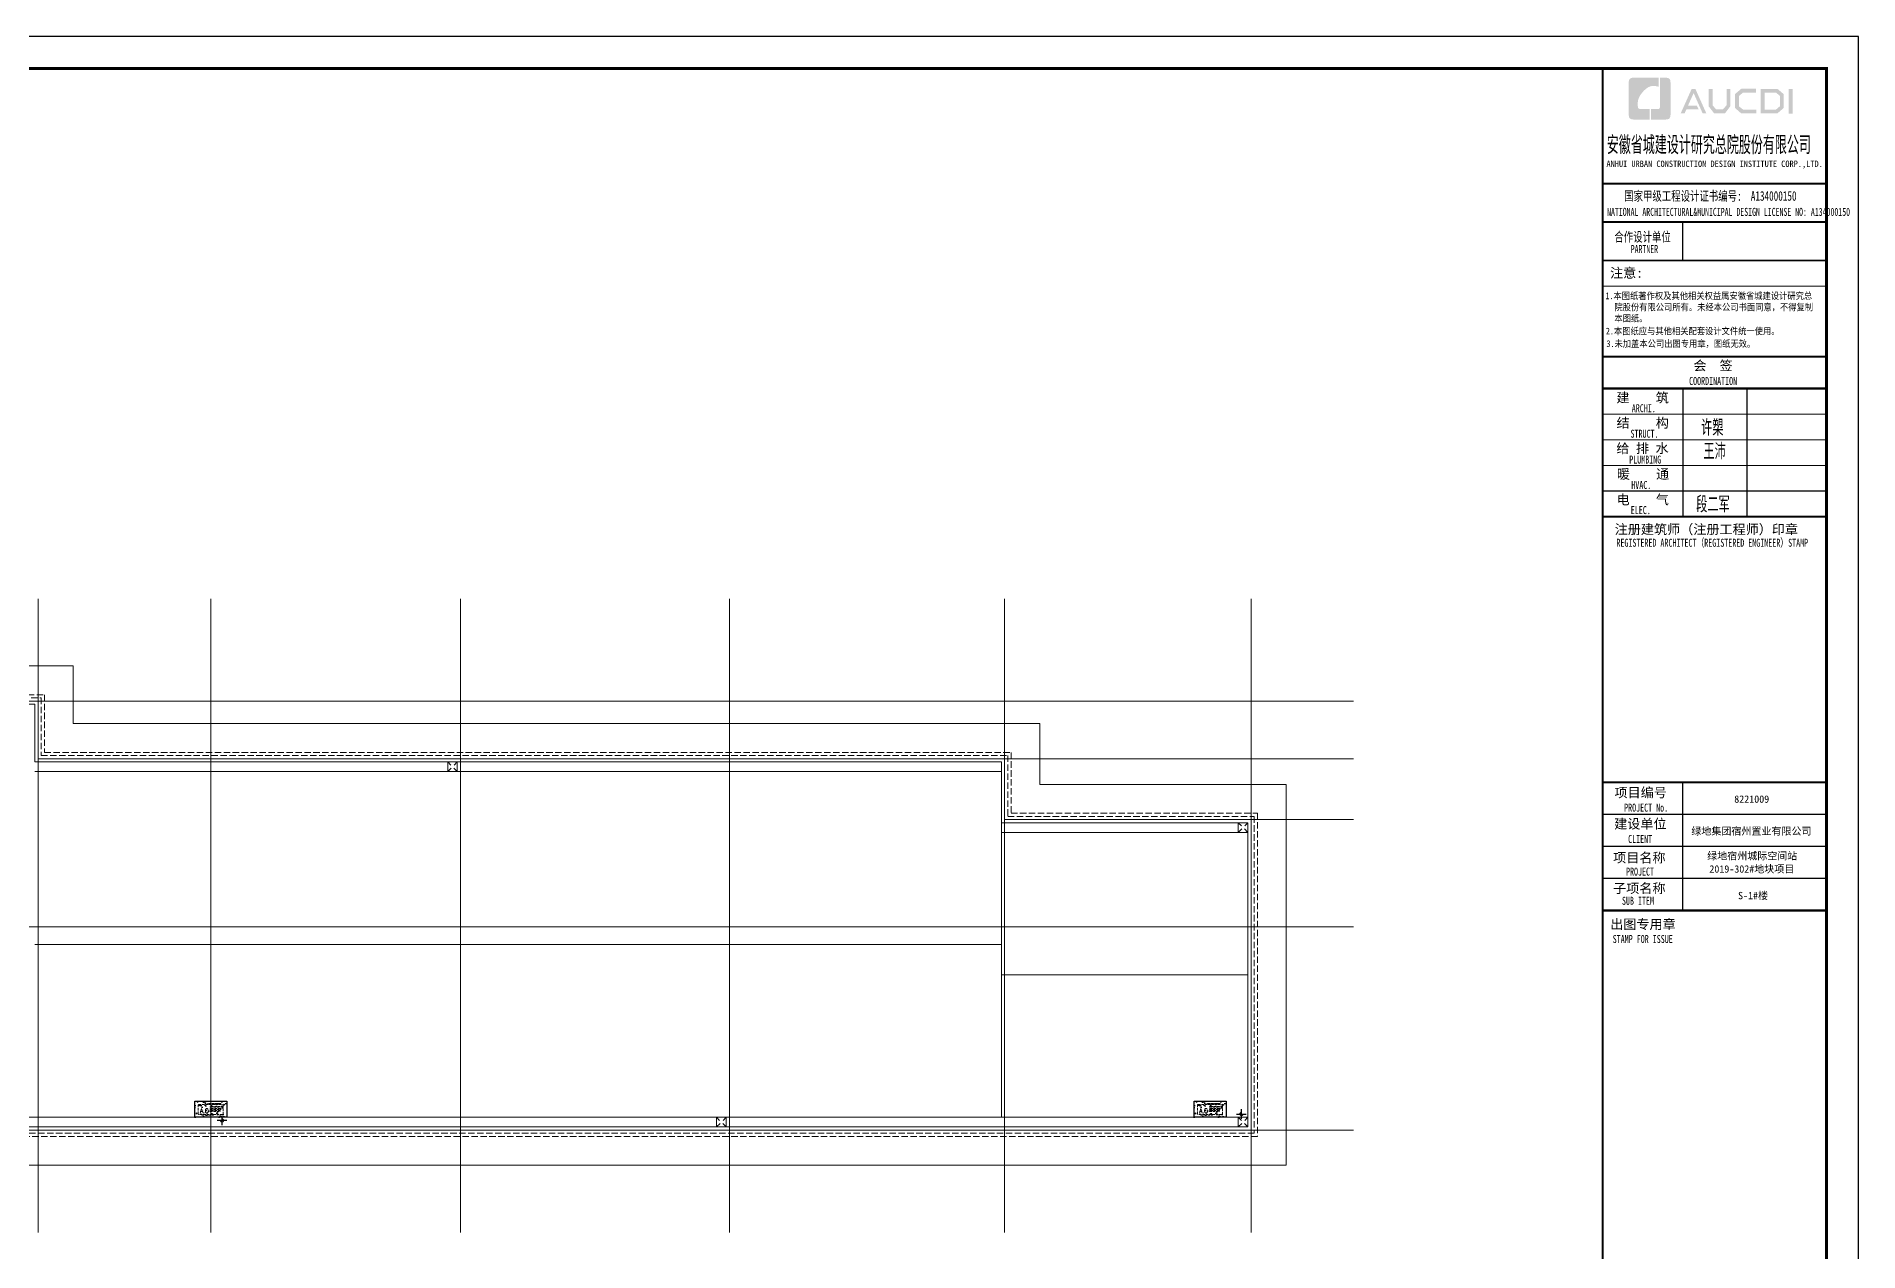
# Model space of a CAD drawing. Extents: x 1188826 to 1909461, y 608442 to 1651179.
# Drawn here: x 1327138 to 1384070, y 902137 to 940094 of the extents above; entities that cross this region are included whole.
import ezdxf

# ---------------------------------------------------------------- set-up
doc = ezdxf.new("R2010")
doc.units = 0
doc.header["$LTSCALE"] = 1000
doc.header["$MEASUREMENT"] = 0
for name, pattern in [('ACAD_ISO10W100', [18.5, 12, -3, 0.5, -3]), ('DASH', [0.35, 0.25, -0.1]), ('DOTE', [2.42, 2, -0.2, 0.02, -0.2])]:
    doc.linetypes.add(name, pattern=pattern)
for name, color, linetype in [('A-EQPM-MECH', 191, 'Continuous'), ('图框', 140, 'Continuous'), ('图签文字', 147, 'Continuous'), ('机电标识类', 1, 'Continuous')]:
    doc.layers.add(name, color=color, linetype=linetype)
for name, color, linetype, lineweight in [('DOTE', 19, 'DOTE', 9), ('图签', 147, 'Continuous', 18), ('平面-分水线', 214, 'Continuous', 15), ('平面-排水沟', 86, 'Continuous', 15), ('平面-看线', 45, 'Continuous', 15), ('平面-空调预留孔', 173, 'Continuous', 15), ('空调', 76, 'Continuous', 13)]:
    doc.layers.add(name, color=color, linetype=linetype, lineweight=lineweight)
doc.styles.add('_TCH_DIM', font='SIMPLEX.shx', dxfattribs={"width": 0.7, "bigfont": 'GBCBIG.shx'})
doc.styles.add('HT', font='simhei.ttf')
doc.styles.add('宋体', font='', dxfattribs={"height": 50})
doc.styles.add('建筑图签-1', font='simhei.ttf', dxfattribs={"width": 0.7})
doc.styles.add('建筑图签-2', font='TXT.shx', dxfattribs={"width": 0.5, "bigfont": 'HZTXT.shx'})
doc.styles.get('宋体').set_extended_font_data('SimSun')

# ---------------------------------------------------------------- blocks, each defined once
blk = doc.blocks.new('R5T6Y7TRF')
at = {"layer": '平面-分水线', "elevation": -134}
blk.add_lwpolyline([(392485, -26438), (392785, -26438), (392785, -26738), (392485, -26738)], close=True, dxfattribs=at)
for points in [[(392485, -26438), (392582, -26534)], [(392485, -26738), (392593, -26629)], [(392676, -26629), (392785, -26738)], [(392688, -26534), (392785, -26438)]]:
    blk.add_lwpolyline(points, dxfattribs=at)
blk = doc.blocks.new('院标1')
h = blk.add_hatch(color=150)
h.dxf.hatch_style = 1
h.set_gradient(color1=(33, 113, 253), color2=(33, 113, 253), tint=1, name='INVCURVED')
edge = h.paths.add_edge_path()
edge.add_spline(control_points=[(116373, 648379), (116379, 648379), (116382, 648379), (116391, 648379), (116391, 648379), (116391, 648379), (116616, 648379), (116616, 648379), (116616, 648379), (116616, 648379), (116616, 648054), (116616, 648054), (116616, 648054), (116616, 648054), (116108, 648054), (116108, 648054), (116108, 648054), (116028, 648054), (115963, 648111), (115963, 648199), (115963, 648199), (115963, 648199), (115963, 649215), (115963, 649215), (115963, 649215), (115963, 649295), (116018, 649360), (116108, 649360), (116108, 649360), (116108, 649360), (116897, 649360), (116897, 649360), (116897, 649360), (116897, 649360), (116897, 649080), (116897, 649080), (116897, 649080), (116897, 649080), (116566, 649140), (116356, 648859), (116356, 648859), (116245, 648719), (116240, 648545), (116247, 648466), (116247, 648466), (116254, 648386), (116247, 648466), (116247, 648466), (116247, 648466), (116247, 648466), (116258, 648374), (116373, 648379)], knot_values=[0, 0, 0, 0, 0.071429, 0.071429, 0.071429, 0.107143, 0.142857, 0.142857, 0.142857, 0.178571, 0.214286, 0.214286, 0.214286, 0.25, 0.285714, 0.285714, 0.285714, 0.321429, 0.357143, 0.357143, 0.357143, 0.392857, 0.428571, 0.428571, 0.428571, 0.464286, 0.5, 0.5, 0.5, 0.535714, 0.571429, 0.571429, 0.571429, 0.607143, 0.642857, 0.642857, 0.642857, 0.678571, 0.714286, 0.714286, 0.714286, 0.75, 0.785714, 0.785714, 0.785714, 0.821429, 0.857143, 0.857143, 0.857143, 0.928571, 1, 1, 1, 1], degree=3, periodic=0)
h = blk.add_hatch(color=150)
h.dxf.hatch_style = 1
h.set_gradient(color1=(33, 113, 253), color2=(33, 113, 253), tint=1, name='INVCURVED')
edge = h.paths.add_edge_path()
edge.add_spline(control_points=[(117268, 649215), (117268, 649215), (117268, 648199), (117268, 648199), (117268, 648199), (117268, 648114), (117212, 648054), (117123, 648054), (117123, 648054), (117123, 648054), (116663, 648054), (116663, 648054), (116663, 648054), (116663, 648054), (116663, 648379), (116663, 648379), (116663, 648379), (116663, 648379), (116865, 648379), (116865, 648379), (116865, 648379), (116907, 648379), (116941, 648413), (116941, 648455), (116941, 648455), (116941, 648455), (116941, 649360), (116941, 649360), (116941, 649360), (116941, 649360), (117123, 649360), (117123, 649360), (117123, 649360), (117204, 649360), (117268, 649306), (117268, 649215)], knot_values=[0, 0, 0, 0, 0.1, 0.1, 0.1, 0.15, 0.2, 0.2, 0.2, 0.25, 0.3, 0.3, 0.3, 0.35, 0.4, 0.4, 0.4, 0.45, 0.5, 0.5, 0.5, 0.55, 0.6, 0.6, 0.6, 0.65, 0.7, 0.7, 0.7, 0.75, 0.8, 0.8, 0.8, 0.9, 1, 1, 1, 1], degree=3, periodic=0)
blk = doc.blocks.new('tq123')
at = {"layer": '图框'}
h = blk.add_hatch(color=256, dxfattribs=at)
h.paths.add_polyline_path([(-1187, 56758), (-1061, 56758), (-1061, 55988), (-1187, 55988)])
h.paths.add_polyline_path([(-1939, 56642), (-1939, 56116), (-1579, 56116), (-1455, 56223), (-1455, 56541), (-1575, 56642)], flags=16)
h.paths.add_polyline_path([(-2057, 56760), (-2057, 55998), (-1535, 55998), (-1337, 56168), (-1337, 56596), (-1532, 56760)])
h.paths.add_polyline_path([(-2200, 56764), (-2200, 56648), (-2607, 56648), (-2740, 56537), (-2740, 56218), (-2607, 56115), (-2198, 56115), (-2198, 55993), (-2662, 55993), (-2864, 56168), (-2864, 56596), (-2666, 56764)])
h.paths.add_polyline_path([(-3683, 56762), (-3563, 56762), (-3563, 56251), (-3449, 56120), (-3238, 56120), (-3124, 56251), (-3124, 56762), (-3010, 56762), (-3010, 56214), (-3174, 55997), (-3512, 55997), (-3683, 56216)])
h.paths.add_polyline_path([(-4215, 56760), (-4098, 56760), (-3756, 55996), (-3872, 55996), (-4153, 56630), (-4328, 56242), (-4057, 56242), (-3996, 56127), (-4377, 56127), (-4436, 55994), (-4559, 55994)])
for p, q in [((-6995, 53800), (5, 53800)), ((-6995, 53800), (5, 53800)), ((-6995, 52600), (5, 52600))]:
    blk.add_line(p, q, dxfattribs=at)
for points, const_width in [([(-6995, 0), (-6995, 57400)], 70), ([(-6995, 53800), (5, 53800)], 60), ([(-6995, 52600), (5, 52600)], 60), ([(-6995, 52600), (5, 52600)], 60), ([(-4495, 52600), (-4495, 51400)], 35), ([(-6995, 51400), (5, 51400)], 60), ([(-6995, 51400), (5, 51400)], 60), ([(-6995, 50599), (5, 50599)], 35), ([(-6987, 48400), (13, 48400)], 60), ([(-6987, 47400), (13, 47400)], 70), ([(-6987, 47400), (13, 47400)], 70), ([(-4487, 47400), (-4487, 43400)], 35), ([(-2487, 47400), (-2487, 43400)], 35), ([(-6987, 46600), (13, 46600)], 35), ([(-6987, 45800), (13, 45800)], 35), ([(-6987, 45000), (13, 45000)], 35), ([(-6987, 44200), (13, 44200)], 35), ([(-6987, 43400), (13, 43400)], 70), ([(-6995, 35100), (5, 35100)], 70), ([(-6995, 35100), (5, 35100)], 70), ([(-4495, 31100), (-4495, 35100)], 35), ([(-6995, 34100), (5, 34100)], 35), ([(-6995, 33100), (5, 33100)], 35), ([(-6995, 32100), (5, 32100)], 35), ([(5, 31100), (-6995, 31100)], 70)]:
    blk.add_lwpolyline(points, dxfattribs=dict(at, const_width=const_width))
blk.add_blockref('院标1', (-122144, -592249))
for s, height, style, width, p in [('ANHUI URBAN CONSTRUCTION DESIGN INSTITUTE CORP.,LTD.', 200, '建筑图签-1', 0.91, (-6877, 54322)), ('NATIONAL ARCHITECTURAL&MUNICIPAL DESIGN LICENSE NO: A134000150', 250, '建筑图签-1', 0.6, (-6858, 52795)), ('PARTNER', 250, '建筑图签-1', 0.6, (-6120, 51634)), ('1.本图纸著作权及其他相关权益属安徽省城建设计研究总', 210, 'HT', 0.88, (-6909, 50193)), ('本图纸。', 210, 'HT', 0.88, (-6630, 49489)), ('院股份有限公司所有。未经本公司书面同意，不得复制', 210, 'HT', 0.88, (-6630, 49839)), (' 2.本图纸应与其他相关配套设计文件统一使用。 ', 210, 'HT', 0.88, (-7020, 49092)), ('3.未加盖本公司出图专用章，图纸无效。', 210, 'HT', 0.88, (-6877, 48698)), ('COORDINATION', 250, '建筑图签-1', 0.7, (-4295, 47513)), ('ARCHI.', 250, '建筑图签-1', 0.7, (-6086, 46662)), ('STRUCT.', 250, '建筑图签-1', 0.7, (-6125, 45865)), ('PLUMBING', 250, '建筑图签-1', 0.7, (-6166, 45058)), ('HVAC.', 250, '建筑图签-1', 0.7, (-6101, 44265)), ('ELEC.', 250, '建筑图签-1', 0.7, (-6117, 43480)), ('REGISTERED ARCHITECT（REGISTERED ENGINEER）STAMP', 250, '建筑图签-1', 0.7, (-6566, 42459)), ('PROJECT No.', 250, '建筑图签-1', 0.7, (-6325, 34185, -1799)), ('CLIENT', 250, '建筑图签-1', 0.7, (-6201, 33206)), ('PROJECT', 250, '建筑图签-1', 0.7, (-6266, 32187)), ('SUB ITEM', 250, '建筑图签-1', 0.7, (-6393, 31276)), ('STAMP FOR ISSUE', 250, '建筑图签-1', 0.7, (-6682, 30081))]:
    blk.add_text(s, height=height, dxfattribs=dict(at, style=style, width=width)).set_placement(p)
at = {"layer": '图签', "color": 2, "style": '宋体'}
for s, height, p in [('8221009 ', 229.3, (-2884, 34462)), ('绿地集团宿州置业有限公司', 229.34, (-4225, 33462)), ('绿地宿州城际空间站', 229.3, (-3729, 32688)), ('2019-302#地块项目', 229.34, (-3662, 32279)), ('S-1#楼', 229.3, (-2766, 31448))]:
    blk.add_text(s, height=height, dxfattribs=at).set_placement(p)
at = {"layer": '图签文字', "color": 7, "style": '建筑图签-1'}
for s, height, width, p in [('安徽省城建设计研究总院股份有限公司', 500, 0.55, (-6867, 54777)), ('国家甲级工程设计证书编号:  A134000150', 300, 0.7, (-6323, 53267)), ('合作设计单位', 300, 0.7, (-6630, 51990))]:
    blk.add_text(s, height=height, dxfattribs=dict(at, width=width)).set_placement(p)
for s, p in [('注意:', (-6764, 50863)), ('会  签', (-4160, 47968)), ('建    筑', (-6565, 46967)), ('结    构', (-6561, 46179)), ('给 排 水', (-6570, 45385)), ('暖    通', (-6552, 44582)), ('电    气', (-6562, 43782)), ('注册建筑师（注册工程师）印章', (-6620, 42854)), ('项目编号', (-6627, 34632)), ('建设单位', (-6635, 33655)), ('项目名称', (-6668, 32597)), ('子项名称', (-6668, 31640)), ('出图专用章', (-6759, 30518))]:
    blk.add_text(s, height=300, dxfattribs=at).set_placement(p)
at = {"layer": '图签文字', "color": 1, "style": '建筑图签-2', "width": 0.7}
for s, p in [('许槊', (-3921, 45928)), ('王沛', (-3849, 45187)), ('段二军', (-4074, 43532))]:
    blk.add_text(s, height=500, dxfattribs=at).set_placement(p)
blk = doc.blocks.new('GSDFD')
at = {"layer": '机电标识类', "color": 250, "linetype": 'DASH', "ltscale": 400}
for p, q in [((14683726, 6458089), (14684026, 6458089)), ((14683876, 6457939), (14683876, 6458239))]:
    blk.add_line(p, q, dxfattribs=at)
at = {"layer": '空调', "color": 1, "linetype": 'DASH'}
blk.add_circle((14683876, 6458089), 50, dxfattribs=at)
blk = doc.blocks.new('gsergvr')
at = {"layer": '平面-空调预留孔', "linetype": 'DASH', "ltscale": 0.3}
for p, q in [((34075, 17176), (34075, 17166)), ((34085, 17156), (34438, 17156)), ((34448, 17166), (34448, 17176))]:
    blk.add_line(p, q, dxfattribs=at)
blk.add_lwpolyline([(34729, 17176), (33989, 17176, -0.414214), (33969, 17196), (33969, 17466, -0.414214), (33989, 17486), (34729, 17486, -0.414214), (34749, 17466), (34749, 17196, -0.414214)], format="xyb", close=True, dxfattribs=at)
for points in [[(34679, 17515), (34260, 17515), (34260, 17500), (34679, 17500)], [(34658, 17428), (34343, 17428), (34343, 17399), (34658, 17399)], [(34658, 17362), (34343, 17362), (34343, 17333), (34658, 17333)], [(34658, 17296), (34343, 17296), (34343, 17267), (34658, 17267)]]:
    blk.add_lwpolyline(points, close=True, dxfattribs=at)
for centre, start, end in [((34085, 17166), 180, 270), ((34438, 17166), 270, 0)]:
    blk.add_arc(centre, 10, start, end, dxfattribs=at)
at = {"layer": '平面-空调预留孔', "linetype": 'DASH', "ltscale": 0.3, "style": '_TCH_DIM', "width": 0.705882}
blk.add_text('A.C', height=146.9, dxfattribs=at).set_placement((34028, 17216))

msp = doc.modelspace()

# ---------------------------------------------------------------- hatches: boundary and pattern name
at = {"layer": 'A-EQPM-MECH'}
h = msp.add_hatch(dxfattribs=at)
h.set_pattern_fill('混凝土', color=8, scale=50, angle=-90)
h.set_pattern_definition([(320, (178859.52, 2586739.06), (-31.376067, -358.63009), [37.5, -412.5]), (265, (178859.52, 2586739.06), (376.09607, 69.37567), [30, -330]), (10.4514, (178856.9, 2586709.17), (344.71977, -289.25469), [31.870095, -350.571056]), (316.1842, (178959.5, 2586739.06), (-82.75951, -533.62052), [56.25, -618.75]), (6.6356, (178952.6, 2586694.6), (487.05894, -467.33135), [47.80514, -525.8565]), (261.1842, (178959.5, 2586739.06), (487.0593, -467.33097), [45, -495]), (291, (178934.52, 2586689.06), (-201.309445, -298.453526), [37.5, -412.5]), (236, (178934.52, 2586689.06), (362.57502, -121.657666), [30, -330]), (341.4514, (178917.74, 2586664.2), (161.26525, -420.111314), [31.870095, -350.571056]), (307.5, (178859.52, 2586739.06), (166.446927, -6.079928), [0, -326, 0, -335, 0, -331.25]), (277.5, (178859.52, 2586739.06), (197.205856, -131.534769), [0, -191, 0, -318.5, 0, -126.25]), (237.5, (178859.52, 2586850.56), (-11.277436, -266.911218), [0, -125, 0, -390, 0, -517.5]), (227.5, (178859.52, 2586900.56), (50.05249, -291.593085), [0, -162.5, 0, -259, 0, -367.5])])
h.paths.add_polyline_path([(1333088, 906831), (1333088, 906331), (1332088, 906331), (1332088, 906831)])
h = msp.add_hatch(dxfattribs=at)
h.set_pattern_fill('混凝土', color=8, scale=50, angle=-90)
h.set_pattern_definition([(320, (210078.02, 2586739.06), (-31.376067, -358.63009), [37.5, -412.5]), (265, (210078.02, 2586739.06), (376.09607, 69.37567), [30, -330]), (10.4514, (210075.4, 2586709.17), (344.71977, -289.25469), [31.870095, -350.571056]), (316.1842, (210178.02, 2586739.06), (-82.75951, -533.62052), [56.25, -618.75]), (6.6356, (210171.13, 2586694.6), (487.05894, -467.33135), [47.80514, -525.8565]), (261.1842, (210178, 2586739.06), (487.0593, -467.33097), [45, -495]), (291, (210153.02, 2586689.06), (-201.309445, -298.453526), [37.5, -412.5]), (236, (210153.02, 2586689.06), (362.57502, -121.657666), [30, -330]), (341.4514, (210136.25, 2586664.2), (161.26525, -420.111314), [31.870095, -350.571056]), (307.5, (210078.02, 2586739.06), (166.446927, -6.079928), [0, -326, 0, -335, 0, -331.25]), (277.5, (210078.02, 2586739.06), (197.205856, -131.534769), [0, -191, 0, -318.5, 0, -126.25]), (237.5, (210078.02, 2586850.56), (-11.277436, -266.911218), [0, -125, 0, -390, 0, -517.5]), (227.5, (210078.02, 2586900.56), (50.05249, -291.593085), [0, -162.5, 0, -259, 0, -367.5])])
h.paths.add_polyline_path([(1364306, 906831), (1364306, 906331), (1363306, 906331), (1363306, 906831)])

# ---------------------------------------------------------------- linework, layer by layer
for points in [[(1333088, 906831), (1333088, 906331), (1332088, 906331), (1332088, 906831)], [(1364306, 906831), (1364306, 906331), (1363306, 906331), (1363306, 906831)]]:
    msp.add_lwpolyline(points, close=True, dxfattribs=at)
at = {"layer": 'DOTE', "linetype": 'ACAD_ISO10W100', "ltscale": 100}
for p, q in [((1327188, 922531), (1327188, 902731)), ((1332588, 922531), (1332588, 902731)), ((1340388, 922531), (1340388, 902731)), ((1348788, 922531), (1348788, 902731)), ((1357388, 922531), (1357388, 902731)), ((1365088, 922531), (1365088, 902731)), ((1368288, 919331), (1291011, 919331)), ((1368288, 917531), (1327188, 917531)), ((1368288, 915631), (1357388, 915631)), ((1323838, 912281), (1368288, 912281)), ((1291011, 905931), (1368288, 905931))]:
    msp.add_line(p, q, dxfattribs=at)
at = {"layer": '图框'}
msp.add_lwpolyline([(1278970, 880694), (1384070, 880694), (1384070, 940094), (1278970, 940094)], close=True, dxfattribs=at)
at = {"layer": '图框', "const_width": 100}
msp.add_lwpolyline([(1281470, 881694), (1383070, 881694), (1383070, 939094), (1281470, 939094)], close=True, dxfattribs=at)
at = {"layer": '平面-排水沟'}
for points in [[(1327088, 917131), (1357288, 917131)], [(1364988, 915231), (1357288, 915231), (1357288, 915531)], [(1357288, 915231), (1357288, 906331)], [(1357288, 911731), (1327088, 911731)], [(1364988, 910781), (1357288, 910781)], [(1293288, 906331), (1364988, 906331)]]:
    msp.add_lwpolyline(points, dxfattribs=at)
at = {"layer": '平面-看线'}
for points in [[(1292088, 920431), (1328288, 920431), (1328288, 918631), (1358488, 918631), (1358488, 916731), (1366188, 916731), (1366188, 904831), (1292088, 904831)], [(1293288, 919231), (1327088, 919231), (1327088, 917431), (1357288, 917431), (1357288, 915531), (1364988, 915531), (1364988, 906031), (1293288, 906031)]]:
    msp.add_lwpolyline(points, close=True, dxfattribs=at)
at = {"layer": '平面-看线', "linetype": 'DASH', "ltscale": 0.8}
for points in [[(1292988, 919531), (1327388, 919531), (1327388, 917731), (1357588, 917731), (1357588, 915831), (1365288, 915831), (1365288, 905731), (1292988, 905731)], [(1293088, 919431), (1327288, 919431), (1327288, 917631), (1357488, 917631), (1357488, 915731), (1365188, 915731), (1365188, 905831), (1293088, 905831)]]:
    msp.add_lwpolyline(points, close=True, dxfattribs=at)

# ---------------------------------------------------------------- block references
for name, p in [('tq123', (1383070, 881694)), ('GSDFD', (-13319089, -5551658))]:
    msp.add_blockref(name, p)
at = {"color": 2}
for p in [(947503, 943869, 134), (972203, 941969, 134), (955903, 932769, 134), (972203, 932769, 134)]:
    msp.add_blockref('R5T6Y7TRF', p, dxfattribs=at)
at = {"xscale": -1}
msp.add_blockref('GSDFD', (16016814, -5551858), dxfattribs=at)
at = {"layer": '平面-空调预留孔'}
for p in [(1298223, 889245), (1329442, 889245)]:
    msp.add_blockref('gsergvr', p, dxfattribs=at)

doc.saveas('drawing.dxf')
